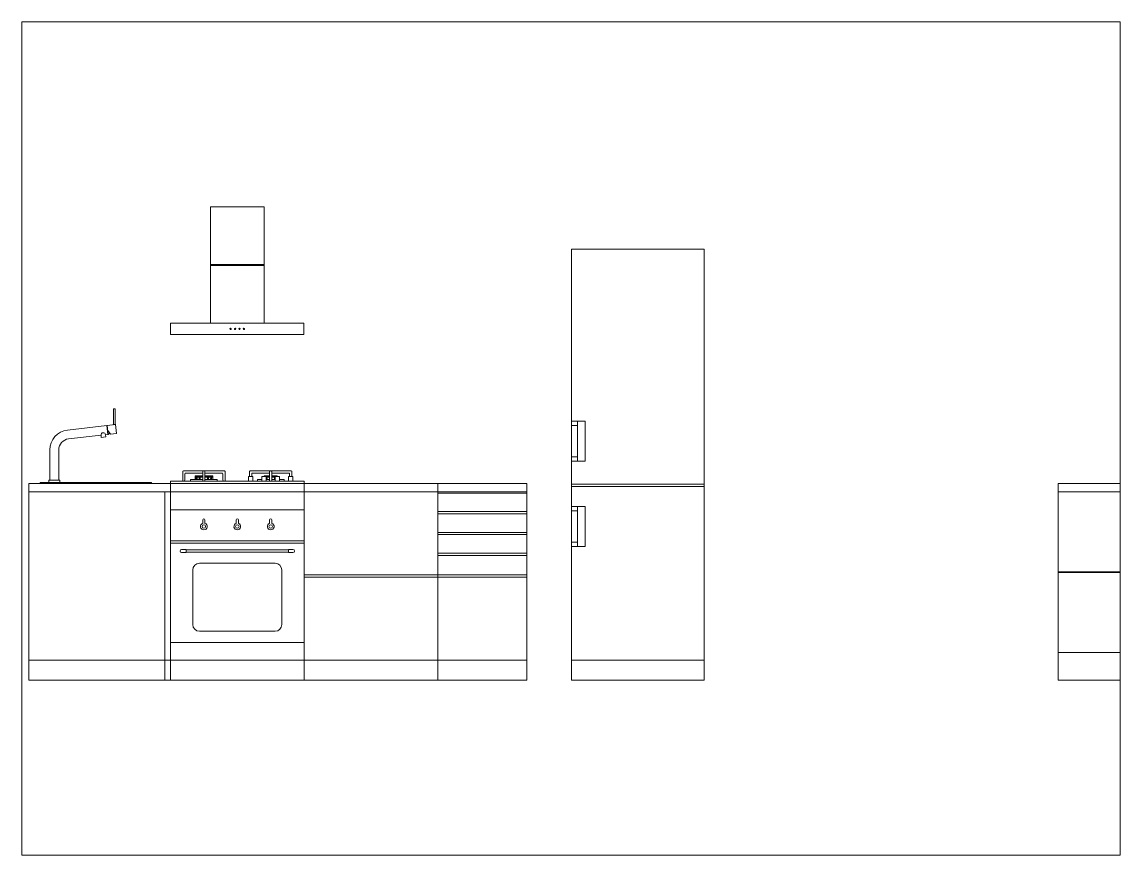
# Paper-space layout 'Layout2' of a CAD drawing. Header units: millimetres. Extents: x 26 to 231, y 20 to 176.
# The model-space entities are those that its viewports show. They can reach past a viewport. Long polylines and large blocks are cut down to what shows.
import ezdxf

# ---------------------------------------------------------------- set-up
doc = ezdxf.new("R2010")
doc.units = ezdxf.units.MM
doc.layers.add('L_PIANTA PROSP', color=7, linetype='Continuous', lineweight=20)
doc.layers.add('L_QUOTE', color=7, linetype='Continuous', lineweight=0)

msp = doc.modelspace()

# ---------------------------------------------------------------- linework, layer by layer
at = {"layer": 'L_PIANTA PROSP'}
for p, q in [((8453.574, 4393.012), (8477.574, 4393.012)), ((8453.574, 4393.012), (8477.574, 4393.012)), ((8453.574, 4340.712), (8453.574, 4393.012)), ((8453.574, 4393.012), (8477.574, 4393.012)), ((8477.574, 4393.012), (8477.574, 4340.712)), ((8477.574, 4367.112), (8453.574, 4367.112)), ((8453.574, 4367.112), (8453.574, 4366.612)), ((8453.574, 4366.612), (8477.574, 4366.612)), ((8477.574, 4366.862), (8477.574, 4367.112)), ((8435.674, 4335.712), (8435.674, 4340.712)), ((8435.674, 4335.712), (8435.674, 4340.712)), ((8435.674, 4340.712), (8495.474, 4340.712)), ((8435.674, 4335.712), (8435.674, 4340.712)), ((8465.574, 4340.712), (8453.574, 4340.712)), ((8495.474, 4335.712), (8495.474, 4340.712)), ((8495.474, 4335.712), (8495.474, 4340.712)), ((8495.474, 4335.712), (8495.474, 4340.712)), ((8465.574, 4335.712), (8435.674, 4335.712)), ((8465.574, 4335.712), (8495.474, 4335.712)), ((8410.031, 4295.369), (8410.031, 4302.312)), ((8410.031, 4302.312), (8410.831, 4302.312)), ((8410.831, 4302.312), (8410.831, 4295.461)), ((8406.974, 4294.817), (8389.448, 4292.806)), ((8406.974, 4294.817), (8410.947, 4295.273)), ((8406.974, 4294.817), (8407.172, 4294.84)), ((8406.974, 4294.817), (8407.429, 4290.843)), ((8407.172, 4294.84), (8407.628, 4290.866)), ((8408.622, 4290.98), (8407.432, 4292.579)), ((8410.925, 4295.472), (8409.931, 4295.358)), ((8409.931, 4295.358), (8410.031, 4295.369)), ((8409.931, 4295.358), (8409.954, 4295.159)), ((8410.947, 4295.273), (8410.925, 4295.472)), ((8410.947, 4295.273), (8411.403, 4291.299)), ((8404.449, 4290.501), (8389.904, 4288.832)), ((8404.563, 4289.508), (8404.449, 4290.501)), ((8406.55, 4289.736), (8404.563, 4289.508)), ((8407.429, 4290.843), (8406.436, 4290.729)), ((8407.429, 4290.843), (8406.436, 4290.729)), ((8406.436, 4290.729), (8406.55, 4289.736)), ((8407.628, 4290.866), (8407.429, 4290.843)), ((8407.628, 4290.866), (8408.322, 4291.382)), ((8411.403, 4291.299), (8408.622, 4290.98)), ((8381.474, 4270.312), (8381.474, 4283.865)), ((8385.474, 4270.312), (8385.474, 4283.865)), ((8441.074, 4274.212), (8441.074, 4269.912)), ((8441.374, 4274.512), (8459.774, 4274.512)), ((8442.074, 4273.212), (8442.074, 4270.412)), ((8450.074, 4273.512), (8442.374, 4273.512)), ((8450.074, 4272.212), (8446.605, 4272.212)), ((8446.605, 4271.812), (8446.605, 4272.212)), ((8450.074, 4274.512), (8451.074, 4274.512)), ((8450.074, 4269.912), (8450.074, 4274.212)), ((8450.074, 4274.212), (8450.074, 4273.512)), ((8451.074, 4274.212), (8451.074, 4269.912)), ((8451.074, 4274.212), (8451.074, 4273.512)), ((8451.074, 4273.512), (8458.774, 4273.512)), ((8451.074, 4272.212), (8454.542, 4272.212)), ((8454.542, 4271.812), (8454.542, 4272.212)), ((8459.074, 4273.212), (8459.074, 4270.412)), ((8460.074, 4269.912), (8460.074, 4274.212)), ((8471.074, 4271.912), (8471.074, 4274.212)), ((8471.374, 4274.512), (8489.774, 4274.512)), ((8472.074, 4273.212), (8472.074, 4271.912)), ((8472.374, 4273.512), (8480.074, 4273.512)), ((8480.074, 4272.212), (8477.616, 4272.212)), ((8477.616, 4272.212), (8477.616, 4271.912)), ((8480.074, 4269.912), (8480.074, 4274.212)), ((8480.074, 4274.212), (8480.074, 4273.512)), ((8481.074, 4274.212), (8481.074, 4269.912)), ((8481.074, 4274.212), (8481.074, 4273.512)), ((8481.074, 4273.512), (8488.774, 4273.512)), ((8483.532, 4272.212), (8481.074, 4272.212)), ((8483.532, 4272.212), (8483.532, 4271.912)), ((8489.074, 4273.212), (8489.074, 4271.912)), ((8490.074, 4271.912), (8490.074, 4274.212)), ((8372.074, 4265.012), (8372.074, 4268.812)), ((8372.074, 4268.812), (8495.574, 4268.812)), ((8372.074, 4268.812), (8435.574, 4268.812)), ((8428.074, 4268.812), (8372.074, 4268.812)), ((8372.074, 4268.812), (8376.574, 4268.812)), ((8372.074, 4268.812), (8377.074, 4268.812)), ((8376.574, 4268.812), (8374.074, 4268.812)), ((8377.074, 4268.812), (8377.074, 4269.312)), ((8377.074, 4268.812), (8377.074, 4269.312)), ((8377.074, 4269.312), (8427.074, 4269.312)), ((8379.074, 4268.812), (8400.074, 4268.812)), ((8380.974, 4269.312), (8380.974, 4270.312)), ((8380.974, 4270.312), (8385.974, 4270.312)), ((8380.974, 4270.312), (8381.974, 4270.312)), ((8380.974, 4270.312), (8381.474, 4270.312)), ((8431.074, 4268.812), (8381.074, 4268.812)), ((8385.974, 4270.312), (8384.974, 4270.312)), ((8385.974, 4270.312), (8385.474, 4270.312)), ((8385.974, 4270.312), (8385.974, 4269.312)), ((8427.074, 4268.812), (8427.074, 4269.312)), ((8435.574, 4268.812), (8435.574, 4269.912)), ((8435.574, 4269.912), (8495.574, 4269.912)), ((8435.574, 4268.812), (8435.574, 4265.012)), ((8444.574, 4270.612), (8450.074, 4270.612)), ((8444.574, 4270.612), (8444.574, 4269.912)), ((8447.324, 4270.612), (8445.949, 4270.612)), ((8446.605, 4271.812), (8450.074, 4271.812)), ((8450.074, 4271.612), (8446.605, 4271.612)), ((8446.605, 4271.612), (8446.905, 4271.612)), ((8446.605, 4271.612), (8446.605, 4270.612)), ((8446.905, 4271.612), (8446.905, 4271.812)), ((8447.324, 4270.612), (8448.699, 4270.612)), ((8451.074, 4271.812), (8454.542, 4271.812)), ((8454.542, 4271.612), (8451.074, 4271.612)), ((8451.074, 4270.612), (8456.574, 4270.612)), ((8451.074, 4270.612), (8452.449, 4270.612)), ((8454.242, 4271.612), (8454.242, 4271.812)), ((8454.542, 4271.612), (8454.242, 4271.612)), ((8454.542, 4271.612), (8454.542, 4270.612)), ((8456.574, 4270.612), (8456.574, 4269.912)), ((8472.574, 4271.912), (8470.574, 4271.912)), ((8470.574, 4271.912), (8470.574, 4269.912)), ((8472.574, 4269.912), (8472.574, 4271.912)), ((8476.574, 4269.912), (8472.574, 4269.912)), ((8474.574, 4270.612), (8476.574, 4270.612)), ((8474.574, 4270.612), (8474.574, 4269.912)), ((8476.574, 4270.612), (8475.949, 4270.612)), ((8478.574, 4271.912), (8476.574, 4271.912)), ((8476.574, 4271.912), (8476.574, 4269.912)), ((8478.574, 4269.912), (8478.574, 4271.912)), ((8478.574, 4271.812), (8480.074, 4271.812)), ((8480.074, 4271.612), (8478.574, 4271.612)), ((8478.574, 4270.612), (8478.699, 4270.612)), ((8478.574, 4270.612), (8480.074, 4270.612)), ((8480.574, 4269.912), (8478.574, 4269.912)), ((8481.074, 4271.812), (8482.574, 4271.812)), ((8482.574, 4271.612), (8481.074, 4271.612)), ((8481.074, 4270.612), (8482.574, 4270.612)), ((8481.074, 4270.612), (8482.449, 4270.612)), ((8482.574, 4269.912), (8482.574, 4271.912)), ((8482.574, 4271.912), (8484.574, 4271.912)), ((8484.574, 4271.912), (8484.574, 4269.912)), ((8484.574, 4270.612), (8486.574, 4270.612)), ((8486.574, 4270.612), (8486.574, 4269.912)), ((8488.574, 4269.912), (8488.574, 4271.912)), ((8488.574, 4271.912), (8490.574, 4271.912)), ((8490.574, 4271.912), (8490.574, 4269.912)), ((8495.574, 4185.012), (8495.574, 4269.912)), ((8833.987, 4265.012), (8833.987, 4268.812)), ((8833.987, 4268.812), (8908.087, 4268.812)), ((8833.987, 4268.812), (8873.987, 4268.812)), ((8372.074, 4265.012), (8372.074, 4261.212)), ((8435.574, 4265.012), (8372.074, 4265.012)), ((8372.074, 4265.012), (8433.074, 4265.012)), ((8377.074, 4265.012), (8427.074, 4265.012)), ((8377.074, 4265.012), (8387.074, 4265.012)), ((8427.074, 4265.012), (8424.074, 4265.012)), ((8433.074, 4265.012), (8428.074, 4265.012)), ((8433.074, 4265.012), (8431.074, 4265.012)), ((8433.074, 4265.012), (8433.074, 4185.012)), ((8435.574, 4185.012), (8435.574, 4265.012)), ((8435.574, 4265.012), (8495.574, 4265.012)), ((8435.574, 4265.012), (8435.574, 4264.712)), ((8440.074, 4265.012), (8439.074, 4265.012)), ((8442.074, 4265.012), (8441.074, 4265.012)), ((8442.074, 4265.012), (8442.074, 4265.012)), ((8450.574, 4265.012), (8450.074, 4265.012)), ((8459.074, 4265.012), (8460.074, 4265.012)), ((8461.074, 4265.012), (8462.074, 4265.012)), ((8495.574, 4264.712), (8495.574, 4254.712)), ((8908.087, 4265.012), (8833.987, 4265.012)), ((8833.987, 4265.012), (8833.987, 4229.012)), ((8435.574, 4257.012), (8495.574, 4257.012)), ((8435.574, 4254.712), (8435.574, 4254.412)), ((8450.074, 4250.926), (8450.074, 4252.512)), ((8465.574, 4257.012), (8450.574, 4257.012)), ((8451.074, 4252.512), (8451.074, 4250.926)), ((8465.074, 4250.926), (8465.074, 4252.512)), ((8466.074, 4252.512), (8466.074, 4250.926)), ((8480.074, 4250.926), (8480.074, 4252.512)), ((8481.074, 4252.512), (8481.074, 4250.926)), ((8495.574, 4254.412), (8495.574, 4244.412)), ((8435.574, 4244.412), (8435.574, 4244.112)), ((8435.574, 4243.012), (8495.574, 4243.012)), ((8465.574, 4243.012), (8480.574, 4243.012)), ((8495.574, 4244.112), (8495.574, 4234.112)), ((8435.574, 4242.012), (8495.574, 4242.012)), ((8442.574, 4239.212), (8440.574, 4239.212)), ((8440.574, 4237.812), (8442.574, 4237.812)), ((8442.574, 4238.012), (8442.574, 4239.212)), ((8442.574, 4239.012), (8465.574, 4239.012)), ((8488.574, 4238.012), (8442.574, 4238.012)), ((8442.574, 4238.012), (8442.574, 4237.812)), ((8465.574, 4239.012), (8488.574, 4239.012)), ((8488.574, 4239.212), (8488.574, 4237.812)), ((8490.574, 4239.212), (8488.574, 4239.212)), ((8488.574, 4238.012), (8488.574, 4237.812)), ((8490.574, 4237.812), (8488.574, 4237.812)), ((8435.574, 4234.112), (8435.574, 4233.812)), ((8465.574, 4233.012), (8448.574, 4233.012)), ((8465.574, 4233.012), (8482.574, 4233.012)), ((8495.574, 4233.812), (8495.574, 4223.812)), ((8445.574, 4205.512), (8445.574, 4230.012)), ((8485.574, 4205.512), (8485.574, 4230.012)), ((8908.087, 4229.162), (8833.987, 4229.162)), ((8833.987, 4229.162), (8833.987, 4228.862)), ((8833.987, 4228.862), (8908.087, 4228.862)), ((8435.574, 4223.812), (8435.574, 4223.512)), ((8465.574, 4202.512), (8448.574, 4202.512)), ((8465.574, 4202.512), (8482.574, 4202.512)), ((8435.574, 4197.512), (8495.574, 4197.512)), ((8833.987, 4193.012), (8908.087, 4193.012))]:
    msp.add_line(p, q, dxfattribs=at)
for centre, radius in [((8462.574, 4338.212), 0.3), ((8464.574, 4338.212), 0.3), ((8466.574, 4338.212), 0.3), ((8468.574, 4338.212), 0.3), ((8447.324, 4271.112), 0.25), ((8448.699, 4271.112), 0.25), ((8452.449, 4271.112), 0.25), ((8453.824, 4271.112), 0.25), ((8450.574, 4249.512), 0.8), ((8465.574, 4249.512), 0.8), ((8480.574, 4249.512), 0.8)]:
    msp.add_circle(centre, radius, dxfattribs=at)
for centre, radius, start, end in [((8390.474, 4283.865), 9, 96.5444, 180), ((8390.474, 4283.865), 5, 96.5444, 180), ((8405.442, 4290.615), 1, 6.5444, 186.5444), ((8441.374, 4274.212), 0.3, 90, 180), ((8442.374, 4273.212), 0.3, 90, 180), ((8450.374, 4274.212), 0.3, 90, 180), ((8450.774, 4274.212), 0.3, 0, 90), ((8458.774, 4273.212), 0.3, 0, 90), ((8459.774, 4274.212), 0.3, 0, 90), ((8471.374, 4274.212), 0.3, 90, 180), ((8472.374, 4273.212), 0.3, 90, 180), ((8480.374, 4274.212), 0.3, 90, 180), ((8480.774, 4274.212), 0.3, 0, 90), ((8488.774, 4273.212), 0.3, 0, 90), ((8489.774, 4274.212), 0.3, 0, 90), ((8441.574, 4270.412), 0.5, 270, 0), ((8459.574, 4270.412), 0.5, 180, 270), ((8478.699, 4271.112), 0.25, 240, 120), ((8482.449, 4271.112), 0.25, 60, 300), ((8450.574, 4252.512), 0.5, 0, 180), ((8465.574, 4252.512), 0.5, 0, 180), ((8480.574, 4252.512), 0.5, 0, 180), ((8450.574, 4249.512), 1.5, 109.47122, 70.52878), ((8465.574, 4249.512), 1.5, 109.47122, 70.52878), ((8480.574, 4249.512), 1.5, 109.47122, 70.52878), ((8440.574, 4238.512), 0.7, 90, 270), ((8490.574, 4238.512), 0.7, 270, 90), ((8448.574, 4230.012), 3, 90, 180), ((8482.574, 4230.012), 3, 0, 90), ((8448.574, 4205.512), 3, 180, 270), ((8482.574, 4205.512), 3, 270, 0)]:
    msp.add_arc(centre, radius, start, end, dxfattribs=at)
at = {"layer": 'L_QUOTE'}
for p, q in [((8675.074, 4374.012), (8615.574, 4374.012)), ((8615.574, 4374.012), (8615.574, 4189.512)), ((8675.074, 4374.012), (8675.074, 4180.512)), ((8618.21, 4296.824), (8615.574, 4296.824)), ((8615.574, 4296.824), (8615.574, 4294.824)), ((8618.21, 4296.824), (8621.71, 4296.824)), ((8618.21, 4278.824), (8618.21, 4296.824)), ((8621.71, 4278.824), (8621.71, 4296.824)), ((8615.574, 4294.824), (8618.21, 4294.824)), ((8615.574, 4278.824), (8615.574, 4280.824)), ((8615.574, 4280.824), (8618.21, 4280.824)), ((8618.21, 4278.824), (8615.574, 4278.824)), ((8618.21, 4278.824), (8621.71, 4278.824)), ((8495.574, 4268.812), (8555.574, 4268.812)), ((8555.574, 4268.812), (8555.574, 4265.012)), ((8555.574, 4268.812), (8595.574, 4268.812)), ((8595.574, 4268.812), (8595.574, 4180.512)), ((8615.574, 4267.512), (8615.574, 4268.512)), ((8615.574, 4268.512), (8675.074, 4268.512)), ((8675.074, 4267.512), (8615.574, 4267.512)), ((8435.574, 4265.012), (8435.574, 4257.012)), ((8495.574, 4265.012), (8555.574, 4265.012)), ((8555.574, 4265.012), (8555.574, 4264.712)), ((8555.574, 4265.012), (8595.574, 4265.012)), ((8555.574, 4265.012), (8555.574, 4264.512)), ((8555.574, 4264.712), (8555.574, 4185.012)), ((8555.574, 4264.512), (8595.574, 4264.512)), ((8372.074, 4261.212), (8372.074, 4185.012)), ((8615.574, 4258.512), (8621.71, 4258.512)), ((8615.574, 4258.512), (8615.574, 4256.512)), ((8618.21, 4258.512), (8618.21, 4240.512)), ((8621.71, 4258.512), (8621.71, 4240.512)), ((8435.574, 4257.012), (8495.574, 4257.012)), ((8435.574, 4257.012), (8435.574, 4197.512)), ((8495.574, 4197.512), (8495.574, 4257.012)), ((8555.574, 4255.699), (8555.574, 4256.199)), ((8555.574, 4256.199), (8595.574, 4256.199)), ((8595.574, 4255.199), (8555.574, 4255.199)), ((8595.574, 4256.199), (8595.574, 4255.199)), ((8595.574, 4246.387), (8595.574, 4255.699)), ((8615.574, 4256.512), (8618.21, 4256.512)), ((8555.574, 4246.387), (8555.574, 4246.887)), ((8555.574, 4246.887), (8595.574, 4246.887)), ((8555.574, 4237.074), (8555.574, 4246.387)), ((8595.574, 4245.887), (8555.574, 4245.887)), ((8595.574, 4246.887), (8595.574, 4245.887)), ((8615.574, 4240.512), (8615.574, 4242.512)), ((8615.574, 4242.512), (8618.21, 4242.512)), ((8615.574, 4240.512), (8621.71, 4240.512)), ((8555.574, 4237.074), (8555.574, 4237.574)), ((8555.574, 4237.574), (8595.574, 4237.574)), ((8595.574, 4236.574), (8555.574, 4236.574)), ((8595.574, 4237.574), (8595.574, 4236.574)), ((8595.574, 4227.762), (8595.574, 4237.074)), ((8833.987, 4228.862), (8833.987, 4185.012)), ((8495.574, 4227.287), (8495.574, 4227.787)), ((8495.574, 4227.787), (8555.574, 4227.787)), ((8495.574, 4227.262), (8495.574, 4227.312)), ((8555.574, 4226.762), (8495.574, 4226.762)), ((8555.574, 4227.787), (8555.574, 4227.287)), ((8595.574, 4227.762), (8555.574, 4227.787)), ((8555.574, 4189.512), (8555.574, 4227.262)), ((8555.574, 4227.262), (8555.574, 4226.762)), ((8555.574, 4226.762), (8595.574, 4226.762)), ((8595.574, 4226.762), (8595.574, 4227.762)), ((8435.574, 4197.512), (8435.574, 4189.512)), ((8435.574, 4189.512), (8372.074, 4189.512)), ((8372.074, 4189.512), (8372.074, 4180.512)), ((8435.574, 4189.512), (8495.574, 4189.512)), ((8495.574, 4189.512), (8555.574, 4189.512)), ((8555.574, 4189.512), (8595.574, 4189.512)), ((8615.574, 4180.512), (8615.574, 4189.512)), ((8615.574, 4189.512), (8675.074, 4189.512)), ((8433.074, 4185.012), (8433.074, 4180.512)), ((8435.574, 4185.012), (8435.574, 4180.512)), ((8495.574, 4185.012), (8495.574, 4180.512)), ((8555.574, 4180.512), (8555.574, 4185.012)), ((8833.987, 4185.012), (8833.987, 4180.512)), ((8372.074, 4180.512), (8555.574, 4180.512)), ((8555.574, 4180.512), (8595.574, 4180.512)), ((8675.074, 4180.512), (8615.574, 4180.512)), ((8833.987, 4180.512), (8975.787, 4180.512))]:
    msp.add_line(p, q, dxfattribs=at)

psp = doc.layouts.new('Layout2')

# ---------------------------------------------------------------- viewports
at = {"layer": '0'}
psp.add_viewport(center=(128.5, 97.5), size=(205.6, 156), view_center_point=(8615.324, 4289.012), view_height=373.87687, dxfattribs=at)

doc.saveas('drawing.dxf')
